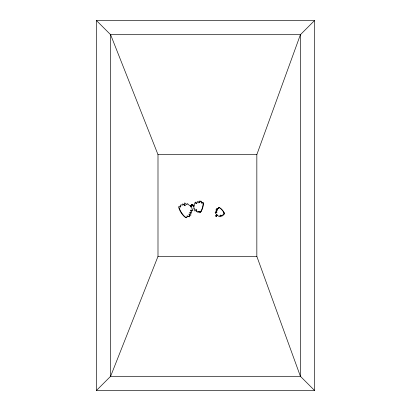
<?xml version="1.0" encoding="UTF-8"?>
<svg xmlns="http://www.w3.org/2000/svg" width="411" height="411" viewBox="0 0 411 411"><rect width="100%" height="100%" fill="white"/><g stroke="black" fill="none" stroke-linecap="round" stroke-linejoin="round"><path stroke-width="0.62" d="M180.599 207.123L180.737 205.88A5.225 1.31 54.7 0 1 181.868 205.094A2.615 0.652 54.7 0 0 182.427 204.704A3.673 0.92 54.7 0 1 184.416 205.228A1.516 0.38 54.7 0 0 185.202 205.747A1.516 0.38 54.7 0 0 184.981 204.837A3.026 0.76 54.7 0 1 184.534 203.019A3.026 0.76 54.7 0 1 186.106 204.051A1.814 0.457 54.7 0 0 187.077 204.282A2.774 0.694 54.7 0 1 188.495 204.555A3.976 0.997 54.7 0 0 190.442 205.788L191.166 207.37A2.913 0.73 54.7 0 1 192.821 210.35A2.913 0.73 54.7 0 1 191.624 210.227L190.514 210.648M190.673 206.748L192.564 205.557L192.687 205.099L193.838 205.33M314.543 390.45L300.4 376.306L256.839 256.397L256.839 154.603L300.4 34.694L314.543 20.55L96.457 20.55L96.472 390.45L314.543 390.45L314.543 20.55M96.472 20.55L110.616 34.694L157.994 154.603L157.994 256.397L110.616 376.306L96.472 390.45M215.986 212.677L216.335 212.795A2.276 0.57 47.7 0 0 216.499 212.646C214.064 209.482 217.727 211.994 216.525 210.386A1.731 0.432 47.7 0 1 216.114 209.338A1.731 0.432 47.7 0 1 217.121 209.851L217.398 209.99L217.285 209.702A2.296 0.575 47.7 0 1 217.239 208.387A5.23 1.31 47.7 0 0 218.482 207.92A3.427 0.858 47.7 0 1 218.765 207.447L219.546 207.689A3.709 0.93 47.7 0 1 223.784 212.112L223.877 212.646A3.093 0.776 47.7 0 1 223.795 214.157A2.528 0.632 47.7 0 0 223.301 214.604A3.37 0.848 47.7 0 1 222.639 215.194A1.685 0.421 47.7 0 0 222.31 215.492A2.368 0.596 47.7 0 1 220.995 215.307L220.455 215.04L220.666 215.605A1.952 0.488 47.7 0 1 221.092 216.736A1.952 0.488 47.7 0 1 220.008 216.196A1.171 0.293 47.7 0 0 219.366 216.124A1.793 0.447 47.7 0 1 218.436 216.063A2.564 0.642 47.7 0 0 217.09 215.426L216.797 214.794L215.806 215.97L216.114 216.304L216.797 214.794L216.505 214.47A1.88 0.473 47.7 0 1 215.21 212.693A1.88 0.473 47.7 0 1 215.986 212.677L217.003 212.143M184.488 205.762L184.981 204.837M190.303 206.003L192.112 204.621L190.781 206.82L192.528 205.192L192.112 204.621L190.442 205.788M217.09 215.426L216.114 216.304L217.003 214.974M195.785 203.07L195.888 203.507A2.79 0.699 -74.4 0 0 196.15 203.584C196.622 202.972 197.629 200.27 197.871 202.402A1.212 0.303 -74.4 0 0 198.03 202.977A1.212 0.303 -74.4 0 0 198.513 202.135A2.117 0.529 -74.4 0 1 199.335 201.03A2.117 0.529 -74.4 0 1 199.453 202.407L199.489 202.787L199.715 202.479A2.81 0.704 -74.4 0 1 201.051 201.575A6.406 1.608 -74.4 0 0 202.34 202.561A4.197 1.053 -74.4 0 1 203.024 202.551L203.281 203.517A4.542 1.141 -74.4 0 1 201.447 210.792L200.953 211.233A3.786 0.95 -74.4 0 1 199.33 212.133A3.098 0.776 -74.4 0 0 198.549 211.912A4.131 1.033 -74.4 0 1 197.506 211.608A2.065 0.519 -74.4 0 0 196.982 211.46A2.903 0.73 -74.4 0 1 196.319 209.98A1.197 0.298 -74.4 0 0 196.242 209.245A1.197 0.298 -74.4 0 0 195.795 209.831A2.394 0.601 -74.4 0 1 194.901 211.007A2.394 0.601 -74.4 0 1 194.752 209.533A1.433 0.36 -74.4 0 0 194.408 208.819A2.194 0.55 -74.4 0 1 193.869 207.817A3.139 0.786 -74.4 0 0 193.653 206.009L194.264 204.776A2.302 0.575 -74.4 0 1 195.266 202.279A2.302 0.575 -74.4 0 1 195.785 203.07L196.597 203.543M190.35 206.06L192.112 204.621M216.869 214.83L215.806 215.97L216.941 214.763M216.114 216.304L217.219 215.225M217.131 215.246L216.309 215.986L216.042 215.698M190.642 206.754L192.528 205.192L192.107 205.562L191.752 205.079M198.549 211.912L199.381 211.377M216.427 210.946L217.383 210.653M189.605 212.985L190.617 212.806C192.903 214.275 191.053 211.126 190.832 210.17A3.529 0.884 54.7 0 1 191.115 209.975L191.624 210.227M157.994 154.603L256.839 154.603M157.994 256.397L256.839 256.397M217.239 208.387L218.077 208.449A4.5 1.13 47.7 0 0 218.503 208.629M192.687 205.099L192.25 205.027L192.107 205.562L193.653 206.009M193.355 205.248L192.25 205.027L194.12 205.284L192.107 205.562L193.946 206.009M186.99 215.975A6.972 1.747 54.7 0 1 187.606 216.33L188.89 216.592A3.56 0.894 54.7 0 0 189.065 214.557L188.947 214.09L189.348 214.362A2.682 0.673 54.7 0 0 190.796 215.338A2.682 0.673 54.7 0 0 190.365 213.653A1.536 0.385 54.7 0 1 189.923 212.502A1.536 0.385 54.7 0 1 190.617 212.806M192.564 205.557L194.126 206.003M218.765 207.447L218.945 207.498A4.31 1.079 47.7 0 1 223.877 212.646M188.89 216.592A8.107 2.034 54.7 0 0 186.892 217.07A5.312 1.331 54.7 0 1 186.358 217.748L185.202 217.229A5.749 1.439 54.7 0 1 179.52 209.615A4.12 1.033 54.7 0 1 178.996 207.524M186.358 217.748L186.091 217.635A6.684 1.675 54.7 0 1 179.484 208.783A4.788 1.202 54.7 0 1 179.895 206.471A3.92 0.981 54.7 0 0 180.737 205.88M201.051 201.575L201.529 202.489A5.507 1.382 -74.4 0 0 201.693 203.26M203.024 202.551L203.085 202.772A5.281 1.325 -74.4 0 1 200.953 211.233M179.484 208.783L179.52 209.615M223.291 213.797L223.301 214.604M217.08 209.446A1.49 0.375 47.7 0 1 217.183 209.24M223.784 212.112A2.656 0.668 47.7 0 1 224.231 213.484M217.599 208.541A1.973 0.493 47.7 0 1 218.077 208.449M196.73 210.16A2.055 0.514 -74.4 0 1 196.597 210.37M201.447 210.792A3.252 0.817 -74.4 0 1 200.316 212.148M199.268 211.511A3.55 0.889 -74.4 0 1 198.713 211.722M201.226 202.001A2.42 0.606 -74.4 0 1 201.529 202.489M202.818 203.209A3.607 0.904 -74.4 0 1 203.224 203.327M223.337 213.931A2.898 0.724 47.7 0 1 222.973 214.403M180.557 206.908A4.495 1.125 54.7 0 1 180.624 206.312M183.774 204.945A2.605 0.652 54.7 0 1 183.866 204.657M185.793 217.219A4.567 1.146 54.7 0 1 185.433 217.327M189.317 215.159A2.307 0.581 54.7 0 1 189.25 215.256M188.33 216.422A3.062 0.765 54.7 0 1 187.606 216.33M190.987 210.961A2.502 0.627 54.7 0 1 190.92 211.346M219.15 207.781A2.949 0.74 47.7 0 1 219.392 207.642M221.431 215.554A1.68 0.421 47.7 0 1 221.051 215.59M216.417 212.359A1.613 0.406 47.7 0 1 216.35 211.906M216.443 211.87A1.613 0.406 47.7 0 1 216.777 211.994M300.4 34.694L110.616 34.694L110.616 376.306L300.4 376.306L300.4 34.694"/></g></svg>
